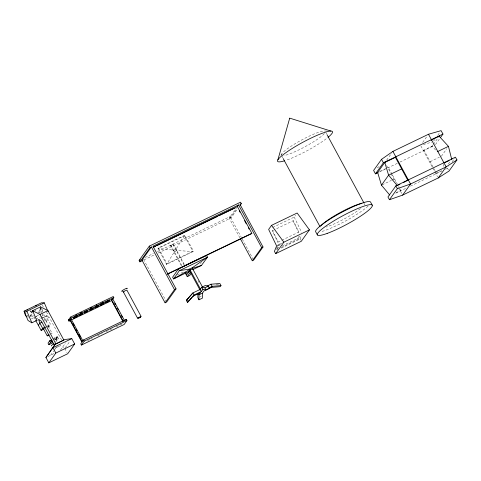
<?xml version="1.0" encoding="UTF-8"?>
<svg xmlns="http://www.w3.org/2000/svg" width="481" height="481" viewBox="0 0 481 481"><rect width="100%" height="100%" fill="white"/><g stroke="black" fill="none" stroke-linecap="round" stroke-linejoin="round"><path stroke-width="0.36" stroke-dasharray="2.4 1.8" d="M276.491 248.13L277.759 244.943L282.497 242.658M278.944 247.468L276.232 248.767L276.719 249.609L278.246 245.779L280.952 244.474M282.329 245.833L297.895 238.335L298.659 236.424M281.457 247.324L298.382 239.171L299.657 235.979M281.169 248.118L300.024 239.039L301.653 234.95M280.898 155.165L281.65 154.01M181.193 265.494L170.527 245.761L173.316 244.095L184.283 264.37M170.527 245.761L173.316 244.095M47.781 327.248L49.104 326.611L50.595 324.483L47.817 319.354L46.627 315.957L38.666 319.793M54.822 339.688L56.698 338.786L57.672 337.428L57.197 336.556L56.229 337.915L54.978 338.516M54.63 339.953L55.946 339.321L57.6 337.001L58.454 338.576L56.794 340.891L55.477 341.528M50.643 355.218L53.704 350.938M54.137 350.33L56.758 346.663M60.51 350.066L65.753 342.731M65.224 347.793L70.028 341.071M158.447 247.889L158.015 248.491L166.594 264.352L192.983 251.641L193.41 251.04L184.836 235.179L158.447 247.889L167.021 263.75L166.594 264.352L174.507 251.623L176.972 250.439L192.983 251.641L184.403 235.78L184.836 235.179M239.857 237.782L229.209 218.079L236.321 208.129M229.209 218.079L230.549 217.43L236.947 208.483M158.153 253.048L231.108 217.911L237.476 209.001M272.679 227.471L294.228 217.087L295.478 215.344M386.64 160.155L391.648 153.144M392.099 174.381L388.281 167.322L387.884 167.881L397.288 163.354M422.649 142.424L427.242 136.003M423.478 150.733L423.905 150.132L432.094 146.188L435.99 150.445M433.591 141.149L434.848 139.4M437.77 135.311L439.856 132.389M431.661 146.789L432.93 145.021M433.345 144.438L438.359 137.422M400.378 190.981L400.775 190.428L398.695 186.574M435.449 144.583L440.043 138.161M441.354 156.289L446.783 148.695M435.966 173.839L436.399 173.238L442.069 170.508M448.346 164.033L450.853 160.528M445.502 169.246L447.522 168.272L448.779 166.522M452.116 161.85L455.038 157.762M200.517 263.702L201.377 262.518M377.194 167.923L380.182 165.831M272.3 230.79L272.583 230.646L278.096 242.051L277.808 242.196L272.3 230.79L273.641 230.146M293.308 220.665L293.025 220.809L298.533 232.215L298.815 232.07L293.308 220.665L274.308 229.822M177.273 274.946L183.249 272.054M145.214 257.461L153.319 253.553M157.371 251.605L230.321 216.462L231.108 217.911M143.969 259.884L154.78 254.677M35.955 316.438L38.606 315.163M31.415 318.909L34.097 317.616M34.77 317.298L38.787 315.362M35.738 319.077L40.38 316.841M41.041 316.522L43.031 315.56L44.751 316.594L43.074 312.704M36.79 320.43L40.771 318.512M41.432 318.194L48.629 314.724M44.005 319.883L49.309 317.328L61.556 339.977M44.499 320.947L47.817 319.354L46.326 321.476L44.998 322.12M167.021 263.75L193.41 251.04M47.282 326.082L50.595 324.483M380.309 171.164L388.281 167.322M379.383 171.976L386.58 168.506M399.976 162.055L433.688 145.815M52.826 338.666L57.197 336.556M54.305 338.588L57.6 337.001L56.229 337.915L56.698 338.786L58.454 338.576L55.153 340.163M53.295 339.532L57.672 337.428M382.112 184.854L391.263 180.447M391.913 180.135L394.528 178.872M430.152 161.688L439.375 157.245M55.032 348.208L60.42 345.611L63.54 347.607M277.808 242.196L281.433 240.44M281.824 240.26L298.815 232.07M277.278 245.587L281.992 243.32M47.95 356.517L54.01 353.595M87.452 340.632L92.124 338.383M97.463 335.81L102.134 333.561M106.145 331.631L112.151 328.739M116.155 326.809L122.162 323.911M276.719 249.609L278.072 248.954M396.122 192.665L400.775 190.428M395.797 193.188L405.748 188.396M410.449 186.129L441.636 171.11M200.144 296.591L201.292 296.037M29.96 316.738L30.231 316.624A3.746 3.541 -89.5 0 0 31.938 312.434L31.596 311.526A3.746 3.541 -89.5 0 0 30.315 310.143M38.672 312.548L38.913 312.452A3.746 3.541 -89.5 0 0 40.657 308.279L40.416 307.624M423.364 144.54L431.776 142.135M216.149 284.812L219.102 284.572M326.779 131.036L324.038 131.03A24.964 3.776 -28.4 0 0 298.551 141.697A24.964 3.776 -28.4 0 0 281.403 155.249M46.627 315.957L49.309 317.328M46.122 312.512L48.016 313.654M297.895 238.335L298.382 239.171M277.759 244.943L278.246 245.779M41.919 313.564L49.104 326.611M34.794 318.897L33.544 315.386M447.522 168.272L448.424 169.931M423.905 150.132L435.01 170.671M435.359 171.314L436.399 173.238M420.887 145.947L432.401 167.238M432.756 167.899L434.541 171.2M434.896 171.855L437.566 176.792M392.448 175.024L397.306 184.007M386.592 165.482L390.74 173.16M391.095 173.821L395.382 181.74M398.593 187.68L401.978 193.939M326.004 132.774L326.713 134.091M281.758 155.91L282.828 157.882M300.024 239.039L300.643 240.175M230.549 217.43L241.913 238.45M242.268 239.105L253.631 260.119M198.028 280.579L199.068 282.497M172.992 244.564L184.019 264.959M170.857 245.286L181.818 265.56M143.548 259.373L165.915 300.745M64.785 348.406L67.033 352.573M55.946 339.321L56.794 340.891M48.244 326.226L52.044 333.237M294.228 217.087L301.557 232.263M42.334 304.804L43.476 307.467M40.56 306.872L42.797 312.055M27.044 314.917L27.152 315.205A3.746 3.541 -89.5 0 0 27.706 315.987M35.516 310.065L35.756 310.726M443.326 164.237L443.867 166.402M40.669 307.527L41.781 312.89M58.724 346.086A4.329 0.655 -28.4 0 1 54.912 348.118M47.541 326.256A2.748 0.421 -28.5 0 1 47.535 326.942M51.341 333.267A2.748 0.421 -28.5 0 1 51.72 333.646M29.786 310.702A2.982 2.826 -89.5 0 1 30.213 315.728M28.439 316.342A2.982 2.826 -89.5 0 1 27.814 316.251M30.05 310.702A2.982 2.826 -89.5 0 1 29.942 316.077M25.95 313.299A2.982 2.826 -89.5 0 1 26.034 312.638M28.457 317.105A3.746 3.541 -89.5 0 1 27.537 316.967M33.291 315.289A3.746 3.541 -89.5 0 1 31.98 316.642L31.121 317.003A3.746 3.541 -89.5 0 1 30.201 317.117M42.502 309.265A3.746 3.541 -89.5 0 1 40.657 312.464L39.791 312.818A3.746 3.541 -89.5 0 1 38.871 312.921M40.296 308.555A3.036 2.874 -89.5 0 1 38.059 312.139M35.197 311.009A3.036 2.874 -89.5 0 1 34.866 310.425M40.025 308.549A3.036 2.874 -89.5 0 1 37.789 312.133M368.109 206.078A31.205 4.72 -28.4 0 1 320.599 231.836M360.491 208.604A24.964 3.776 -28.4 0 1 326.208 227.038M364.376 203.74A24.964 3.776 -28.4 0 1 364.129 204.978M324.368 133.604A24.964 3.776 -28.4 0 1 305.297 146.591A24.964 3.776 -28.4 0 1 283.82 155.585M326.154 138.817A31.205 4.72 -28.4 0 1 285.834 160.377M184.403 235.78L176.046 249.134L173.581 250.318L176.172 248.96C178.74 250.793 173.467 253.337 173.707 250.144L158.015 248.491L184.403 235.78"/><path stroke-width="0.72" d="M197.895 293.386L197.853 297.691L198.99 299.789L202.423 298.136L202.471 293.115L204.04 290.915L211.375 287.379L220.238 286.67L220.995 285.606L219.865 283.507L211.003 284.217L207.016 286.141M198.99 299.789L199.032 294.769L198.184 293.194M277.904 159.782L289.7 118.194M138.919 317.767L137.554 318.163L123.389 291.973L124.609 290.999L126.882 290.115L141.041 316.306L140.236 317.027M137.554 318.163L141.041 316.306M55.333 344.083L45.929 357.491L48.828 362.842L67.677 353.763L74.669 343.981L71.777 338.624L64.761 339.544L55.333 344.083L45.929 357.491M185.107 272.727L187.241 276.677L190.374 272.174M191.276 273.232L189.706 275.481L187.241 276.677M192.821 269.613L201.455 265.44L207.497 257.161L206.559 255.429L178.403 268.939L172.619 277.188L173.557 278.926L189.502 271.218M43.801 329.166L41.15 330.441L38.366 325.312L39.857 323.184L41.847 322.228M41.15 330.441L42.641 328.319L45.292 327.038M189.111 269.835L189.646 269.065L192.135 267.869L207.497 257.161L179.341 270.677L173.557 278.926L189.111 269.835L200.06 290.091M51.665 339.863L49.687 340.813L48.028 343.133L48.882 344.703L50.535 342.388L52.327 340.891M70.322 320.472L68.987 321.116L68.416 320.057L70.533 317.099L113.257 296.518L113.829 297.577L112.825 298.978L111.297 299.922L123.016 321.597M68.987 321.116L71.134 319.059L82.852 340.734M69.871 319.877L81.944 342.207L80.772 343.849L81.427 345.057L124.152 324.477L126.954 320.556L126.305 319.348L83.574 339.929L82.173 341.889L70.1 319.558L71.104 318.157L113.829 297.577M48.828 362.842L55.814 353.06L74.669 343.981M142.623 260.534L139.917 261.832L139.135 260.389L149.326 246.128L240.518 202.206L241.3 203.655L240.025 205.435M139.917 261.832L150.108 247.577L151.401 246.951L174.483 289.64L165.073 302.808L141.991 260.119L151.401 246.951M81.427 345.057L84.229 341.137L126.954 320.556M125.601 320.328L126.305 319.348M240.566 239.093L252.284 260.768L261.664 247.643L238.588 204.96L152.958 246.206L176.04 288.889L166.624 302.056L165.073 302.808M153.132 247.198L237.41 206.602L238.588 204.96M202.916 289.321L201.353 291.504L194.059 295.021L187.488 302.453L186.357 300.354L192.923 292.923L200.216 289.406L201.779 287.223L205.261 285.546L208.357 286.171L209.494 288.269L206.012 289.947L202.916 289.321L201.779 287.223L204.876 287.848L208.357 286.171M187.488 302.453L194.059 295.021L192.923 292.923L186.357 300.354M211.375 287.379L212.139 286.315L220.995 285.606M237.41 206.602L251.846 233.297L251.593 233.652L167.316 274.248M271.549 225.342L268.638 229.419L276.605 245.911L274.435 251.365L275.661 253.643L301.256 241.312L309.439 229.864L297.144 213.011L271.549 225.342L283.85 242.19L275.661 253.643M241.3 203.655L239.935 204.311L263.011 247L253.631 260.119L252.284 260.768M440.458 137.578L442.965 134.073L441.107 130.64L428.493 134.253L392.905 151.395L381.535 159.331L373.605 170.43L375.463 173.863L378.078 172.607M375.463 173.863L383.393 162.77L442.965 134.073M375.859 173.304L377.651 172.445L385.185 161.905M399.933 184.283L397.276 185.564L388.594 175.186L384.788 162.464L395.418 157.341L395.815 156.782M389.688 195.003L381.457 185.167L388.594 175.186L401.665 168.891M395.881 185.87L387.951 196.97L389.448 199.729L402.615 195.118L438.209 177.976L449.02 171.038L456.95 159.939L455.459 157.179L395.881 185.87L397.378 188.636L389.448 199.729M431.012 140.199L439.195 136.255L439.598 135.696M403.258 182.684L408.309 179.888M402.615 195.118L410.546 184.025L446.14 166.883L456.95 159.939M438.209 177.976L446.14 166.883L428.493 134.253M452.086 158.802L451.689 159.355L448.454 146.356L439.195 136.255M154.227 246.903L155.573 246.254M156.926 245.605L217.604 216.372M218.951 215.722L234.463 208.255M32.6 310.702L36.79 320.43L31.86 322.805L28.066 320.52L24.05 311.195L41.468 302.808L44.288 302.832L48.106 311.688M24.05 311.195L26.87 311.219L44.288 302.832M32.852 312.031L32.576 310.69L40.56 306.872M139.135 260.389L140.488 259.734M39.959 314.448L47.92 310.618L63.877 340.133L55.922 343.969L39.959 314.448L32.576 310.69M68.416 320.057L69.751 319.414M70.1 319.558L71.134 319.059M111.297 299.922L112.596 299.296M71.657 319.835L111.712 300.541M167.568 273.893L251.846 233.297M437.253 151.749L448.454 146.356M52.513 341.432L50.535 342.388L49.687 340.813L51.858 340.025M48.882 344.703L52.838 342.797M71.777 338.624L52.922 347.709L55.814 353.06M174.483 289.64L176.04 288.889M261.664 247.643L263.011 247M444.763 162.692L449.17 160.57M283.85 242.19L309.439 229.864M208.814 287.915L212.139 286.315L211.003 284.217M193.284 296.104L200.601 292.58L199.032 294.769L202.471 293.115M192.61 268.741L190.121 269.931L186.778 274.729L185.714 272.763M27.044 309.98L27.633 309.734M35.516 305.88L36.382 305.525M397.378 188.636L410.546 184.025L392.905 151.395M192.28 268.416L201.455 265.44M123.954 291.913L123.389 291.973M289.772 118.158L330.898 131.054M40.53 306.854L47.92 310.618M35.732 320.574L38.366 325.312M395.418 157.341L407.912 180.447M381.535 159.331L383.393 162.77M372.246 205.177L370.562 202.068A31.205 4.72 -28.4 0 0 340.692 212.891A31.205 4.72 -28.4 0 0 315.704 231.806L317.382 234.914M327.068 134.746L364.015 203.078M283.183 158.538L320.13 226.87M239.267 210.864L239.977 212.163M244.552 220.629L246.314 223.887M248.424 227.796L249.128 229.094M204.876 287.848L206.012 289.947M192.135 267.869L202.741 287.482M200.601 289.321L189.646 269.065L179.341 270.677L178.403 268.939M200.216 289.406L201.353 291.504M188.179 271.579L188.889 272.889M187.133 299.266L188.263 301.365M149.326 246.128L150.108 247.577M112.825 298.978L124.549 320.653M114.731 303.24L115.44 304.551M117.568 308.489L118.284 309.806M121.477 315.716L122.186 317.033M111.526 299.603L123.244 321.278M83.574 339.929L84.229 341.137M70.533 317.099L71.104 318.157M73.395 323.978L74.104 325.288M76.232 329.232L76.942 330.543M79.076 334.487L80.495 337.115M54.648 345.749L41.348 321.158L38.666 319.793L39.857 323.184L42.641 328.319M43.404 328.77L47.198 335.78A2.748 0.421 -28.5 0 0 48.99 335.305M26.87 311.219L31.86 322.805M377.651 172.445L381.457 185.167M51.545 345.923A4.329 0.655 -28.4 0 1 54.04 343.681M44.108 328.739A2.748 0.421 -28.5 0 1 45.202 327.363M47.198 335.78A2.748 0.421 -28.5 0 1 49.002 334.373M26.689 316.576A3.746 3.541 -89.5 0 1 25.409 315.193L25.066 314.285A3.746 3.541 -89.5 0 1 25.09 312.343M102.237 303.126A2.495 0.379 -28.4 0 1 101.665 303.445M101.094 303.733A2.495 0.379 -28.4 0 1 100.553 303.98M102.05 302.399A2.495 0.379 -28.4 0 1 102.591 302.152M96.326 306.012A2.495 0.379 -28.4 0 1 95.755 306.307M96.134 305.261A2.495 0.379 -28.4 0 1 96.711 304.966M90.296 308.153A2.249 0.343 -28.4 0 1 90.807 307.87M91.324 307.606A2.249 0.343 -28.4 0 1 91.805 307.389M86.123 310.834A2.164 0.325 -28.4 0 1 85.63 311.111M85.137 311.363A2.164 0.325 -28.4 0 1 84.668 311.574M80.117 312.975A2.495 0.379 -28.4 0 1 80.688 312.686M81.229 312.44A2.495 0.379 -28.4 0 1 81.698 312.259M76.052 315.668A2.495 0.379 -28.4 0 1 75.529 315.987M76.359 314.833A2.495 0.379 -28.4 0 1 76.726 314.724M122.595 291.197A3.145 0.475 -28.4 0 1 122.27 290.644A3.145 0.475 -28.4 0 1 125.962 288.576A3.145 0.475 -28.4 0 1 126.936 288.774M321.019 225.86A24.964 3.776 -28.4 0 1 339.76 212.788A24.964 3.776 -28.4 0 1 361.959 203.403M284.409 160.834A31.205 4.72 -28.4 0 1 285.053 153.271A31.205 4.72 -28.4 0 1 322.174 133.285A31.205 4.72 -28.4 0 1 327.994 137.368M138.678 318.079L140.404 317.201L138.678 318.079M85.239 312.632A2.164 0.325 -28.4 0 0 88.029 310.822A2.164 0.325 -28.4 0 0 85.095 312.067A2.164 0.325 -28.4 0 0 85.239 312.632M79.762 315.326A2.495 0.379 -28.4 0 0 82.985 313.239A2.495 0.379 -28.4 0 0 79.599 314.676A2.495 0.379 -28.4 0 0 79.762 315.326M74.423 317.899A2.495 0.379 -28.4 0 0 77.639 315.813A2.495 0.379 -28.4 0 0 74.26 317.244A2.495 0.379 -28.4 0 0 74.423 317.899M101.124 305.038A2.495 0.379 -28.4 0 0 104.347 302.952A2.495 0.379 -28.4 0 0 100.962 304.383A2.495 0.379 -28.4 0 0 101.124 305.038M95.785 307.612A2.495 0.379 -28.4 0 0 99.008 305.525A2.495 0.379 -28.4 0 0 95.623 306.956A2.495 0.379 -28.4 0 0 95.785 307.612M90.548 310.089A2.249 0.343 -28.4 0 0 93.446 308.213A2.249 0.343 -28.4 0 0 90.398 309.505A2.249 0.343 -28.4 0 0 90.548 310.089M106.499 302.435A2.411 0.367 -28.4 0 0 109.614 300.415A2.411 0.367 -28.4 0 0 106.343 301.803A2.411 0.367 -28.4 0 0 106.499 302.435M327.146 233.423A31.205 4.72 -28.4 0 0 371.939 206.728A31.205 4.72 -28.4 0 0 335.359 219.985A31.205 4.72 -28.4 0 0 327.146 233.423"/></g></svg>
